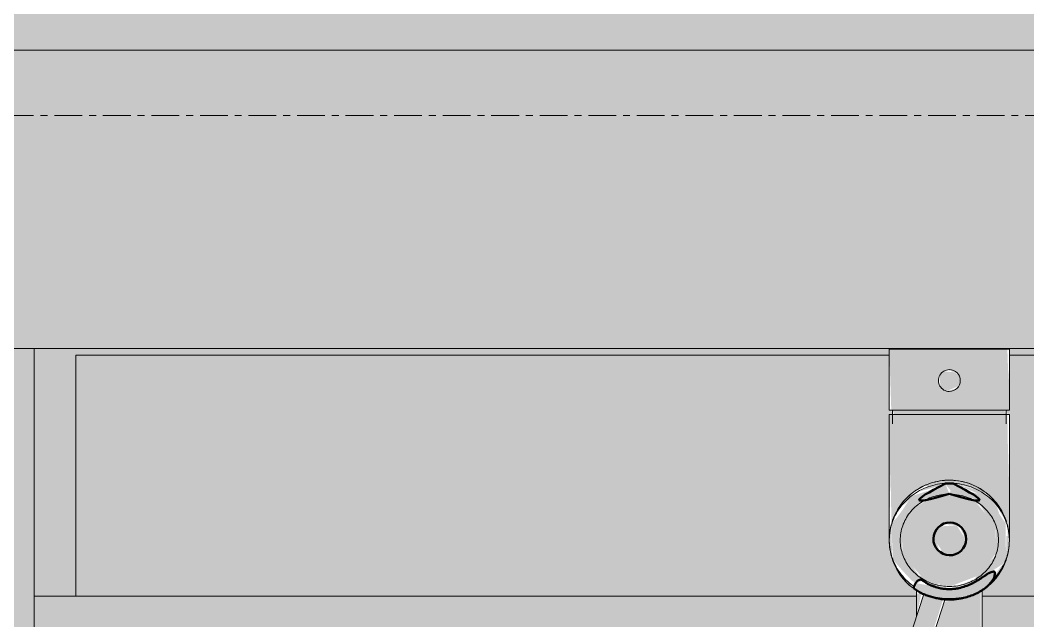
# Model space of a CAD drawing. Header units: inches. Extents: x -4218 to -1814, y 9706 to 12426.
# Drawn here: x -2713.95 to -2695.78, y 11838.08 to 11848.91 of the extents above; entities that cross this region are included whole.
import ezdxf

# ---------------------------------------------------------------- set-up
doc = ezdxf.new("R2010")
doc.units = ezdxf.units.IN
doc.header["$MEASUREMENT"] = 0
doc.linetypes.add('Grid Line 1_2_', pattern=[0.875, 0.5, -0.125, 0.125, -0.125])
for name, color, linetype, lineweight in [('0-1', 7, 'Continuous', 5), ('0-2', 50, 'Continuous', 13), ('A-AREA-PATT-2', 51, 'Continuous', 9), ('A-GENM-1', 11, 'Continuous', 9), ('A-GENM-2', 250, 'Continuous', 9), ('A-GENM-3', 10, 'Continuous', 50), ('A-WALL-1', 8, 'Continuous', 5), ('A-WALL-4', 50, 'Continuous', 13), ('P-SANR-FIXT-2', 250, 'Continuous', 9), ('P-SANR-FIXT-3', 55, 'Continuous', 9), ('Q-CASE-1', 9, 'Continuous', 9), ('Q-CASE-3', 250, 'Continuous', 9), ('S-GRID-1', 1, 'Grid Line 1_2_', 9)]:
    doc.layers.add(name, color=color, linetype=linetype, lineweight=lineweight)

# ---------------------------------------------------------------- blocks, each defined once
blk = doc.blocks.new('Vanity Cabinet-Double Door - 33_-2164608-FLOOR PLAN - 3RD FLOOR')
at = {"layer": 'Q-CASE-1'}
for points in [[(-15.762, -0.75), (-15.762, -5.092), (-15.012, -5.092), (-15.012, -0.75), (-15.137, -0.625), (-15.762, -0.625)], [(-15.137, -0.625), (-15.012, -0.75), (-0.345, -0.75), (-0.308, -0.638), (1.82, -0.638), (1.82, -0.75), (16.488, -0.75), (16.613, -0.625), (-6.412, -0.625)]]:
    blk.add_hatch(color=256, dxfattribs=at).paths.add_polyline_path(points, flags=0)
h = blk.add_hatch(color=256, dxfattribs=at)
h.paths.add_polyline_path([(-15.012, -0.75), (-15.012, -5.092), (0.147, -5.092), (0.125, -4.967), (0.043, -4.903), (-0.128, -4.718), (-0.256, -4.49), (-0.308, -4.363), (-0.345, -4.083), (-0.308, -1.819), (-0.286, -1.819), (-0.308, -1.741), (-0.345, -1.741), (-0.345, -0.75), (-13.762, -0.75)], flags=0)
h.paths.add_polyline_path([(1.328, -5.046), (1.328, -5.092), (16.488, -5.092), (16.488, -0.75), (1.82, -0.75), (1.782, -1.741), (1.761, -1.741), (1.791, -1.819), (1.82, -1.819), (1.783, -4.363), (1.614, -4.704), (1.364, -4.962), (1.328, -5.003), (1.328, -5.034)], flags=0)
at = {"layer": 'Q-CASE-3'}
for p, q in [((-15.762, -5.092), (-15.762, -0.625)), ((-15.762, -0.625), (-15.762, -5.092)), ((-15.012, -0.75), (-15.012, -5.092)), ((-0.345, -0.75), (-15.012, -0.75)), ((16.488, -0.75), (1.82, -0.75))]:
    blk.add_line(p, q, dxfattribs=at)
blk = doc.blocks.new('kitchen_faucet_14143 - kitchen_faucet_14143-V170-FLOOR PLAN - 3RD FLOOR')
at = {"layer": 'A-GENM-1'}
h = blk.add_hatch(color=256, dxfattribs=at)
h.paths.add_polyline_path([(-7.115, 2.152), (-6.935, 1.897), (-6.664, 1.91), (-6.528, 2.159), (-6.719, 2.408), (-6.988, 2.372), (-7.111, 2.159)], flags=0)
h.paths.add_polyline_path([(-0.244, -0.132), (-0.002, -0.302), (0.27, -0.132), (0.25, 0.146), (0.05, 0.287), (-0.222, 0.115), (-0.243, -0.128)], flags=0)
for points in [[(-6.367, 1.801), (-1.068, 0.112), (-0.991, 0.413), (-1.009, 0.475), (-6.244, 2.135), (-6.311, 1.881), (-6.363, 1.807)], [(0, -1.083), (2.264, -1.046), (2.264, 1.083), (0.289, 1.042), (0.638, 0.864), (0.879, 0.626), (0.985, 0.428), (1.063, 0.149), (1.063, -0.147), (0.998, -0.395), (0.851, -0.655), (0.638, -0.864), (0.421, -0.988), (0.28, -1.046), (0.078, -1.072)], [(2.264, -0.886), (2.264, -1.024), (2.342, -0.989), (2.342, 1.024), (2.264, 0.989), (2.264, -0.781)], [(-1.063, 0), (-0.981, -0.436), (-0.917, -0.553), (-0.759, -0.749), (-0.596, -0.813), (-0.58, -0.773), (-0.662, -0.607), (-0.831, -0.288), (-0.879, 0.046), (-0.832, 0.269), (-0.777, 0.581), (-0.878, 0.622), (-1.019, 0.324), (-1.061, 0.026)], [(2.688, 0.051), (2.78, -0.17), (2.929, -0.19), (3.026, -0.106), (3.046, 0.101), (2.977, 0.17), (2.801, 0.164), (2.736, 0.098)], [(-0.864, -0.166), (-0.784, -0.399), (-0.428, -0.968), (-0.341, -1.02), (0.302, -1.016), (0.445, -0.921), (0.795, -0.682), (0.895, -0.292), (0.823, -0.386), (0.739, -0.47), (0.706, -0.428), (0.638, -0.551), (0.194, -0.842), (-0.274, -0.831), (-0.7, -0.448), (-0.852, -0.094), (-0.863, -0.159)]]:
    blk.add_hatch(color=256, dxfattribs=at).paths.add_polyline_path(points, flags=0)
h = blk.add_hatch(color=256, dxfattribs=at)
h.paths.add_polyline_path([(-1.083, 0), (-1.056, 0.108), (-1.003, 0.375), (-1.072, 0.081), (-1.079, 0.026)], flags=0)
h.paths.add_polyline_path([(-0.851, 0.655), (-0.486, 0.961), (-0.66, 0.847), (-0.832, 0.678)], flags=0)
h.paths.add_polyline_path([(-0.838, 0), (-0.621, -0.564), (-0.228, -0.842), (0.274, -0.831), (0.693, -0.47), (0.826, 0.054), (0.706, 0.428), (0.621, 0.564), (0.259, 0.842), (-0.274, 0.831), (-0.693, 0.47), (-0.836, 0.004)], flags=0)
h.paths.add_polyline_path([(-0.832, -0.679), (-0.678, -0.833), (-0.404, -0.994), (-0.495, -0.913), (-0.609, -0.831), (-0.83, -0.681)], flags=0)
h.paths.add_polyline_path([(-0.322, -1.029), (-0.206, -1.056), (0.078, -1.072), (0.078, -1.03), (-0.264, -1.023)], flags=0)
h.paths.add_polyline_path([(-0.319, 1.03), (0.28, 1.046), (0, 1.083), (-0.315, 1.031)], flags=0)
h.paths.add_polyline_path([(-0.244, -0.132), (-0.182, 0.178), (0.078, 0.267), (0.291, 0.106), (0.266, -0.177), (-0.002, -0.302), (-0.243, -0.132)], flags=0)
h.paths.add_polyline_path([(0.353, -1.016), (0.66, -0.847), (0.484, -0.928), (0.353, -1.016)], flags=0)
h.paths.add_polyline_path([(0.356, 1.014), (0.58, 0.908), (0.404, 0.994), (0.358, 1.013)], flags=0)
h.paths.add_polyline_path([(0.879, 0.537), (1.009, 0.067), (0.896, -0.023), (1.021, -0.071), (0.981, -0.212), (0.975, -0.28), (0.888, -0.6), (1.002, -0.386), (1.065, -0.132), (1.063, 0.149), (0.985, 0.428), (0.96, 0.375), (0.888, 0.52)], flags=0)
h = blk.add_hatch(color=256, dxfattribs=at)
h.paths.add_polyline_path([(-0.863, 0.646), (-0.809, 0.646), (-0.862, 0.646)], flags=0)
h.paths.add_polyline_path([(-0.363, 1.007), (-0.297, 1.022), (-0.353, 1.016)], flags=0)
h.paths.add_polyline_path([(0.293, 1.026), (0.422, 0.934), (0.322, 1.029)], flags=0)
h.paths.add_polyline_path([(0.605, 0.833), (0.766, 0.697), (0.815, 0.63), (0.938, 0.419), (0.759, 0.721), (0.621, 0.822)], flags=0)
h = blk.add_hatch(color=256, dxfattribs=at)
h.paths.add_polyline_path([(-0.259, 0.842), (-0.212, 0.894), (-0.256, 0.844)], flags=0)
h.paths.add_polyline_path([(-0.858, 0.189), (-0.856, 0.174), (-0.777, 0.197), (-0.629, 0.558), (-0.194, 0.842), (0.275, 0.83), (0.678, 0.521), (0.747, 0.432), (0.771, 0.468), (0.924, 0.284), (0.795, 0.682), (0.553, 0.838), (0.278, 1.042), (-0.116, 1.028), (-0.35, 1.016), (-0.546, 0.847), (-0.73, 0.674), (-0.777, 0.581), (-0.73, 0.495), (-0.849, 0.216)], flags=0)
h.paths.add_polyline_path([(-0.856, 0.174), (-0.806, 0.103), (-0.784, 0.173)], flags=0)
h.paths.add_polyline_path([(-0.835, 0.625), (-0.788, 0.623), (-0.809, 0.646)], flags=0)
h = blk.add_hatch(color=256, dxfattribs=at)
h.paths.add_polyline_path([(2.342, -1.046), (2.342, -1.083), (3.445, -1.046), (3.445, 1.083), (2.342, 1.046), (2.342, -0.938)], flags=0)
h.paths.add_polyline_path([(2.688, 0.051), (2.827, 0.19), (2.977, 0.17), (3.069, 0.051), (3.018, -0.139), (2.929, -0.19), (2.739, -0.139), (2.702, 0)], flags=0)
h = blk.add_hatch(color=256, dxfattribs=at)
h.paths.add_polyline_path([(-6.299, 0.591), (-6.299, -0.591), (-4.149, -0.565), (-4.113, -0.546), (-3.975, -0.591), (-0.922, -0.562), (-0.997, -0.398), (-1.066, -0.127), (-1.111, 0.094), (-2.64, 0.591), (-4.157, 0.55), (-4.044, 0.591), (-4.492, 0.591)], flags=0)
h.paths.add_polyline_path([(-1.366, 0.591), (-0.954, 0.502), (-0.963, 0.591), (-1.179, 0.591)], flags=0)
h = blk.add_hatch(color=256, dxfattribs=at)
h.paths.add_polyline_path([(0.725, 0.542), (0.837, 0), (1.021, 0.071), (0.938, 0.204)], flags=0)
h.paths.add_polyline_path([(0.725, -0.542), (1.021, -0.071), (0.837, 0), (0.725, -0.541)], flags=0)
h = blk.add_hatch(color=256, dxfattribs=at)
h.paths.add_polyline_path([(-0.38, -0.997), (-0.322, -1.029), (-0.353, -1.013)], flags=0)
h.paths.add_polyline_path([(-0.259, -0.842), (-0.22, -0.893), (-0.256, -0.844)], flags=0)
h.paths.add_polyline_path([(0.484, -0.899), (0.6, -0.856), (0.818, -0.678), (0.892, -0.587), (0.981, -0.212), (0.938, -0.204), (0.955, -0.252), (0.762, -0.699), (0.525, -0.862), (0.486, -0.897)], flags=0)
h.paths.add_polyline_path([(0.289, -1.03), (0.357, -0.987), (0.296, -1.022)], flags=0)
h.paths.add_polyline_path([(0.3, -1.03), (0.389, -0.988), (0.309, -1.025)], flags=0)
at = {"layer": 'A-GENM-2'}
for p, q in [((-0.97, 0.462), (-6.243, 2.175)), ((-6.367, 1.801), (-1.072, 0.081)), ((2.264, 1.083), (0, 1.083)), ((2.342, 1.024), (2.101, 1.024)), ((2.264, 1.083), (2.264, -1.083)), ((3.445, 1.083), (2.342, 1.083)), ((2.342, -1.083), (2.342, 1.083)), ((3.445, 1.083), (3.445, -1.083)), ((-0.9, 0.591), (-1.366, 0.591)), ((-6.299, -0.591), (-0.9, -0.591)), ((0, -1.083), (2.264, -1.083)), ((2.101, -1.024), (2.342, -1.024)), ((2.342, -1.083), (3.445, -1.083))]:
    blk.add_line(p, q, dxfattribs=at)
at = {"layer": 'A-GENM-2', "flags": 128}
for points in [[(0.269, 1.049), (0.227, 1.059), (0.184, 1.067), (0.141, 1.073), (0.098, 1.078), (0.055, 1.081), (0.012, 1.083), (-0.032, 1.082), (-0.075, 1.08), (-0.118, 1.076), (-0.161, 1.071), (-0.204, 1.063), (-0.246, 1.054), (-0.288, 1.044), (-0.329, 1.031), (-0.37, 1.017), (-0.411, 1.002), (-0.451, 0.984), (-0.49, 0.966), (-0.528, 0.945), (-0.565, 0.923), (-0.602, 0.9), (-0.637, 0.875), (-0.672, 0.849), (-0.705, 0.822), (-0.737, 0.793), (-0.768, 0.763), (-0.798, 0.731), (-0.827, 0.699), (-0.854, 0.665)], [(-0.37, 1.017), (-0.411, 1.002), (-0.451, 0.984), (-0.49, 0.966), (-0.528, 0.945), (-0.565, 0.923), (-0.602, 0.9), (-0.637, 0.875), (-0.672, 0.849), (-0.705, 0.822), (-0.737, 0.793), (-0.768, 0.763), (-0.798, 0.731), (-0.827, 0.699), (-0.854, 0.665)], [(-0.37, 1.017), (-0.411, 1.002), (-0.451, 0.984), (-0.49, 0.966), (-0.528, 0.945), (-0.565, 0.923), (-0.602, 0.9), (-0.637, 0.875), (-0.672, 0.849), (-0.705, 0.822), (-0.737, 0.793), (-0.768, 0.763), (-0.798, 0.731), (-0.827, 0.699), (-0.854, 0.665)], [(-0.37, 1.017), (-0.411, 1.002), (-0.451, 0.984), (-0.49, 0.966), (-0.528, 0.945), (-0.565, 0.923), (-0.602, 0.9), (-0.637, 0.875), (-0.672, 0.849), (-0.705, 0.822), (-0.737, 0.793), (-0.768, 0.763), (-0.798, 0.731), (-0.827, 0.699), (-0.854, 0.665)], [(-0.37, 1.017), (-0.411, 1.002), (-0.451, 0.984), (-0.49, 0.966), (-0.528, 0.945), (-0.565, 0.923), (-0.602, 0.9), (-0.637, 0.875), (-0.672, 0.849), (-0.705, 0.822), (-0.737, 0.793), (-0.768, 0.763), (-0.798, 0.731), (-0.827, 0.699), (-0.854, 0.665)], [(-0.37, 1.017), (-0.411, 1.002), (-0.451, 0.984), (-0.49, 0.966), (-0.528, 0.945), (-0.565, 0.923), (-0.602, 0.9), (-0.637, 0.875), (-0.672, 0.849), (-0.705, 0.822), (-0.737, 0.793), (-0.768, 0.763), (-0.798, 0.731), (-0.827, 0.699), (-0.854, 0.665)], [(0, 1.083), (-0.041, 1.082), (-0.083, 1.079), (-0.124, 1.075), (-0.165, 1.069), (-0.206, 1.061), (-0.246, 1.051), (-0.286, 1.04), (-0.325, 1.027), (-0.364, 1.013), (-0.403, 0.996), (-0.44, 0.979), (-0.477, 0.959), (-0.513, 0.938), (-0.549, 0.916), (-0.583, 0.892), (-0.617, 0.867), (-0.649, 0.84), (-0.681, 0.812), (-0.711, 0.783), (-0.74, 0.752), (-0.768, 0.721), (-0.795, 0.688), (-0.82, 0.654), (-0.844, 0.619)], [(0.269, 1.049), (0.227, 1.059), (0.184, 1.067), (0.141, 1.073), (0.098, 1.078), (0.055, 1.081), (0.012, 1.083), (-0.032, 1.082), (-0.075, 1.08), (-0.118, 1.076), (-0.161, 1.071), (-0.204, 1.063), (-0.246, 1.054), (-0.288, 1.044), (-0.329, 1.031)], [(0.269, 1.049), (0.227, 1.059), (0.184, 1.067), (0.141, 1.073), (0.098, 1.078), (0.055, 1.081), (0.012, 1.083), (-0.032, 1.082), (-0.075, 1.08), (-0.118, 1.076), (-0.161, 1.071), (-0.204, 1.063), (-0.246, 1.054), (-0.288, 1.044), (-0.329, 1.031)], [(0.269, 1.049), (0.227, 1.059), (0.184, 1.067), (0.141, 1.073), (0.098, 1.078), (0.055, 1.081), (0.012, 1.083), (-0.032, 1.082), (-0.075, 1.08), (-0.118, 1.076), (-0.161, 1.071), (-0.204, 1.063), (-0.246, 1.054), (-0.288, 1.044), (-0.329, 1.031)], [(0.269, 1.049), (0.227, 1.059), (0.184, 1.067), (0.141, 1.073), (0.098, 1.078), (0.055, 1.081), (0.012, 1.083), (-0.032, 1.082), (-0.075, 1.08), (-0.118, 1.076), (-0.161, 1.071), (-0.204, 1.063), (-0.246, 1.054), (-0.288, 1.044), (-0.329, 1.031)], [(0.269, 1.049), (0.227, 1.059), (0.184, 1.067), (0.141, 1.073), (0.098, 1.078), (0.055, 1.081), (0.012, 1.083), (-0.032, 1.082), (-0.075, 1.08), (-0.118, 1.076), (-0.161, 1.071), (-0.204, 1.063), (-0.246, 1.054), (-0.288, 1.044), (-0.329, 1.031)], [(1.029, 0), (1.028, 0.043), (1.026, 0.086), (1.022, 0.129), (1.016, 0.172), (1.009, 0.214), (1, 0.256), (0.989, 0.298), (0.977, 0.339), (0.964, 0.38), (0.949, 0.42), (0.932, 0.459), (0.914, 0.498), (0.894, 0.536), (0.873, 0.573), (0.851, 0.609), (0.827, 0.644), (0.802, 0.679), (0.775, 0.712), (0.748, 0.744), (0.719, 0.775), (0.689, 0.804), (0.658, 0.833), (0.626, 0.86), (0.592, 0.885), (0.558, 0.91), (0.523, 0.932), (0.487, 0.954), (0.45, 0.974), (0.413, 0.992), (0.375, 1.008), (0.336, 1.023), (0.297, 1.037), (0.257, 1.048), (0.216, 1.058), (0.176, 1.067), (0.135, 1.073), (0.094, 1.078), (0.053, 1.081), (0.011, 1.083), (0, 1.083)], [(1.083, 0), (1.082, 0.043), (1.079, 0.087), (1.075, 0.13), (1.069, 0.172), (1.061, 0.215), (1.052, 0.257), (1.041, 0.299), (1.028, 0.341), (1.013, 0.381), (0.997, 0.422), (0.98, 0.461), (0.96, 0.5), (0.94, 0.538), (0.917, 0.575), (0.894, 0.611), (0.868, 0.647), (0.842, 0.681), (0.814, 0.714), (0.785, 0.746), (0.754, 0.777), (0.723, 0.806), (0.69, 0.834), (0.656, 0.861), (0.621, 0.887), (0.585, 0.911), (0.548, 0.934), (0.51, 0.955), (0.472, 0.975), (0.432, 0.993), (0.392, 1.009), (0.352, 1.024), (0.31, 1.037)], [(0.868, 0.647), (0.842, 0.681), (0.814, 0.714), (0.785, 0.746), (0.754, 0.777), (0.723, 0.806), (0.69, 0.834), (0.656, 0.861), (0.621, 0.887), (0.585, 0.911), (0.548, 0.934), (0.51, 0.955), (0.472, 0.975), (0.432, 0.993), (0.392, 1.009)], [(0.868, 0.647), (0.842, 0.681), (0.814, 0.714), (0.785, 0.746), (0.754, 0.777), (0.723, 0.806), (0.69, 0.834), (0.656, 0.861), (0.621, 0.887), (0.585, 0.911), (0.548, 0.934), (0.51, 0.955), (0.472, 0.975), (0.432, 0.993), (0.392, 1.009)], [(0.868, 0.647), (0.842, 0.681), (0.814, 0.714), (0.785, 0.746), (0.754, 0.777), (0.723, 0.806), (0.69, 0.834), (0.656, 0.861), (0.621, 0.887), (0.585, 0.911), (0.548, 0.934), (0.51, 0.955), (0.472, 0.975), (0.432, 0.993), (0.392, 1.009)], [(0.868, 0.647), (0.842, 0.681), (0.814, 0.714), (0.785, 0.746), (0.754, 0.777), (0.723, 0.806), (0.69, 0.834), (0.656, 0.861), (0.621, 0.887), (0.585, 0.911), (0.548, 0.934), (0.51, 0.955), (0.472, 0.975), (0.432, 0.993), (0.392, 1.009)], [(0.868, 0.647), (0.842, 0.681), (0.814, 0.714), (0.785, 0.746), (0.754, 0.777), (0.723, 0.806), (0.69, 0.834), (0.656, 0.861), (0.621, 0.887), (0.585, 0.911), (0.548, 0.934), (0.51, 0.955), (0.472, 0.975), (0.432, 0.993), (0.392, 1.009)], [(-0.832, 0), (-0.832, 0.036), (-0.83, 0.071), (-0.826, 0.107), (-0.821, 0.142), (-0.815, 0.177), (-0.808, 0.212), (-0.799, 0.246), (-0.789, 0.28), (-0.778, 0.314), (-0.766, 0.347), (-0.752, 0.379), (-0.737, 0.411), (-0.721, 0.442), (-0.704, 0.473), (-0.685, 0.502), (-0.666, 0.531), (-0.645, 0.559), (-0.624, 0.586), (-0.601, 0.612), (-0.578, 0.637), (-0.553, 0.661), (-0.528, 0.685), (-0.502, 0.706), (-0.475, 0.727), (-0.448, 0.747), (-0.419, 0.765), (-0.39, 0.782), (-0.361, 0.798), (-0.33, 0.813), (-0.3, 0.826), (-0.269, 0.838), (-0.237, 0.849), (-0.205, 0.858), (-0.173, 0.866), (-0.141, 0.873), (-0.108, 0.878), (-0.075, 0.882), (-0.042, 0.885), (-0.009, 0.886), (0, 0.886)], [(0, 0.886), (0.033, 0.885), (0.066, 0.883), (0.099, 0.88), (0.132, 0.875), (0.164, 0.868), (0.197, 0.861), (0.229, 0.852), (0.26, 0.841), (0.291, 0.83), (0.322, 0.817), (0.353, 0.802), (0.382, 0.787), (0.411, 0.77), (0.44, 0.752), (0.468, 0.733), (0.495, 0.712), (0.521, 0.691), (0.547, 0.668), (0.571, 0.644), (0.595, 0.619), (0.618, 0.593), (0.64, 0.567), (0.661, 0.539), (0.68, 0.51), (0.699, 0.481), (0.717, 0.45), (0.733, 0.42), (0.748, 0.388), (0.762, 0.356), (0.775, 0.323), (0.787, 0.289), (0.797, 0.255), (0.806, 0.221), (0.814, 0.186), (0.82, 0.151), (0.825, 0.116), (0.829, 0.081), (0.831, 0.045), (0.832, 0.01), (0.832, 0)], [(1.083, 0), (1.082, 0.043), (1.079, 0.087), (1.075, 0.13), (1.069, 0.172), (1.061, 0.215), (1.052, 0.257), (1.041, 0.299), (1.028, 0.341), (1.013, 0.381), (0.997, 0.422), (0.98, 0.461), (0.96, 0.5), (0.94, 0.538), (0.917, 0.575), (0.894, 0.611)], [(1.083, 0), (1.082, 0.043), (1.079, 0.087), (1.075, 0.13), (1.069, 0.172), (1.061, 0.215), (1.052, 0.257), (1.041, 0.299), (1.028, 0.341), (1.013, 0.381), (0.997, 0.422), (0.98, 0.461), (0.96, 0.5), (0.94, 0.538), (0.917, 0.575), (0.894, 0.611)], [(1.083, 0), (1.082, 0.043), (1.079, 0.087), (1.075, 0.13), (1.069, 0.172), (1.061, 0.215), (1.052, 0.257), (1.041, 0.299), (1.028, 0.341), (1.013, 0.381), (0.997, 0.422), (0.98, 0.461), (0.96, 0.5), (0.94, 0.538), (0.917, 0.575), (0.894, 0.611)], [(1.083, 0), (1.082, 0.043), (1.079, 0.087), (1.075, 0.13), (1.069, 0.172), (1.061, 0.215), (1.052, 0.257), (1.041, 0.299), (1.028, 0.341), (1.013, 0.381), (0.997, 0.422), (0.98, 0.461), (0.96, 0.5), (0.94, 0.538), (0.917, 0.575), (0.894, 0.611)], [(1.083, 0), (1.082, 0.043), (1.079, 0.087), (1.075, 0.13), (1.069, 0.172), (1.061, 0.215), (1.052, 0.257), (1.041, 0.299), (1.028, 0.341), (1.013, 0.381), (0.997, 0.422), (0.98, 0.461), (0.96, 0.5), (0.94, 0.538), (0.917, 0.575), (0.894, 0.611)], [(-0.988, 0.443), (-1.005, 0.403), (-1.02, 0.363), (-1.034, 0.322), (-1.046, 0.28), (-1.056, 0.238), (-1.065, 0.196), (-1.072, 0.153), (-1.077, 0.11), (-1.081, 0.067), (-1.082, 0.023), (-1.083, 0)], [(-0.988, 0.443), (-1.005, 0.403), (-1.02, 0.363), (-1.034, 0.322), (-1.046, 0.28), (-1.056, 0.238), (-1.065, 0.196), (-1.072, 0.153), (-1.077, 0.11), (-1.081, 0.067), (-1.082, 0.023), (-1.083, 0)], [(-0.988, 0.443), (-1.005, 0.403), (-1.02, 0.363), (-1.034, 0.322), (-1.046, 0.28), (-1.056, 0.238), (-1.065, 0.196), (-1.072, 0.153), (-1.077, 0.11), (-1.081, 0.067), (-1.082, 0.023), (-1.083, 0)], [(-0.988, 0.443), (-1.005, 0.403), (-1.02, 0.363), (-1.034, 0.322), (-1.046, 0.28), (-1.056, 0.238), (-1.065, 0.196), (-1.072, 0.153), (-1.077, 0.11), (-1.081, 0.067), (-1.082, 0.023), (-1.083, 0)], [(-0.988, 0.443), (-1.005, 0.403), (-1.02, 0.363), (-1.034, 0.322), (-1.046, 0.28), (-1.056, 0.238), (-1.065, 0.196), (-1.072, 0.153), (-1.077, 0.11), (-1.081, 0.067), (-1.082, 0.023), (-1.083, 0)], [(-0.988, 0.443), (-1.005, 0.403), (-1.02, 0.363), (-1.034, 0.322), (-1.046, 0.28), (-1.056, 0.238), (-1.065, 0.196), (-1.072, 0.153), (-1.077, 0.11), (-1.081, 0.067), (-1.082, 0.023), (-1.083, 0)], [(-0.951, 0.507), (-0.969, 0.468), (-0.986, 0.429), (-1.002, 0.389), (-1.016, 0.349), (-1.028, 0.308), (-1.039, 0.266), (-1.048, 0.224), (-1.056, 0.182), (-1.062, 0.139), (-1.066, 0.096), (-1.069, 0.053), (-1.07, 0.01), (-1.07, 0)], [(-0.874, 0), (-0.873, 0.036), (-0.871, 0.071), (-0.868, 0.107), (-0.863, 0.142), (-0.857, 0.177), (-0.849, 0.212), (-0.841, 0.246), (-0.831, 0.28), (-0.82, 0.314), (-0.807, 0.347), (-0.793, 0.379), (-0.779, 0.411), (-0.762, 0.442), (-0.745, 0.473), (-0.73, 0.497)], [(-1.083, 0), (-1.082, -0.043), (-1.079, -0.087), (-1.075, -0.13), (-1.069, -0.172), (-1.061, -0.215), (-1.052, -0.257), (-1.041, -0.299), (-1.028, -0.341), (-1.013, -0.381), (-0.997, -0.422)], [(-1.083, 0), (-1.082, -0.043), (-1.079, -0.087), (-1.075, -0.13), (-1.069, -0.172), (-1.061, -0.215), (-1.052, -0.257), (-1.041, -0.299), (-1.028, -0.341), (-1.013, -0.381), (-0.997, -0.422)], [(-1.083, 0), (-1.082, -0.043), (-1.079, -0.087), (-1.075, -0.13), (-1.069, -0.172), (-1.061, -0.215), (-1.052, -0.257), (-1.041, -0.299), (-1.028, -0.341), (-1.013, -0.381), (-0.997, -0.422)], [(-1.083, 0), (-1.082, -0.043), (-1.079, -0.087), (-1.075, -0.13), (-1.069, -0.172), (-1.061, -0.215), (-1.052, -0.257), (-1.041, -0.299), (-1.028, -0.341), (-1.013, -0.381), (-0.997, -0.422)], [(-1.083, 0), (-1.082, -0.043), (-1.079, -0.087), (-1.075, -0.13), (-1.069, -0.172), (-1.061, -0.215), (-1.052, -0.257), (-1.041, -0.299), (-1.028, -0.341), (-1.013, -0.381), (-0.997, -0.422)], [(-1.083, 0), (-1.082, -0.043), (-1.079, -0.087), (-1.075, -0.13), (-1.069, -0.172), (-1.061, -0.215), (-1.052, -0.257), (-1.041, -0.299), (-1.028, -0.341), (-1.013, -0.381), (-0.997, -0.422)], [(-1.07, 0), (-1.07, -0.043), (-1.067, -0.086), (-1.063, -0.129), (-1.057, -0.172), (-1.05, -0.214), (-1.041, -0.256), (-1.031, -0.298), (-1.019, -0.339), (-1.005, -0.38), (-0.99, -0.42), (-0.973, -0.459), (-0.955, -0.498), (-0.951, -0.507)], [(-0.775, -0.419), (-0.79, -0.387), (-0.804, -0.355), (-0.817, -0.322), (-0.828, -0.288), (-0.839, -0.254), (-0.848, -0.22), (-0.855, -0.185), (-0.862, -0.15), (-0.867, -0.115), (-0.87, -0.08), (-0.873, -0.044), (-0.874, -0.008), (-0.874, 0)], [(0, -0.886), (-0.033, -0.885), (-0.066, -0.883), (-0.099, -0.88), (-0.132, -0.875), (-0.164, -0.868), (-0.197, -0.861), (-0.229, -0.852), (-0.26, -0.841), (-0.291, -0.83), (-0.322, -0.817), (-0.353, -0.802), (-0.382, -0.787), (-0.411, -0.77), (-0.44, -0.752), (-0.468, -0.733), (-0.495, -0.712), (-0.521, -0.691), (-0.547, -0.668), (-0.571, -0.644), (-0.595, -0.619), (-0.618, -0.593), (-0.64, -0.567), (-0.661, -0.539), (-0.68, -0.51), (-0.699, -0.481), (-0.717, -0.45), (-0.733, -0.42), (-0.748, -0.388), (-0.762, -0.356), (-0.775, -0.323), (-0.787, -0.289), (-0.797, -0.255), (-0.806, -0.221), (-0.814, -0.186), (-0.82, -0.151), (-0.825, -0.116), (-0.829, -0.081), (-0.831, -0.045), (-0.832, -0.01), (-0.832, 0)], [(0, -1.083), (0.041, -1.082), (0.083, -1.079), (0.124, -1.075), (0.165, -1.069), (0.206, -1.061), (0.246, -1.051), (0.286, -1.04), (0.325, -1.027), (0.364, -1.013), (0.403, -0.996), (0.44, -0.979), (0.477, -0.959), (0.513, -0.938), (0.549, -0.916), (0.583, -0.892), (0.617, -0.867), (0.649, -0.84), (0.681, -0.812), (0.711, -0.783), (0.74, -0.752), (0.768, -0.721), (0.795, -0.688), (0.82, -0.654), (0.844, -0.619), (0.867, -0.583), (0.889, -0.546), (0.909, -0.508), (0.927, -0.47), (0.944, -0.431), (0.96, -0.391), (0.974, -0.35), (0.986, -0.309), (0.997, -0.267), (1.006, -0.225), (1.014, -0.183), (1.02, -0.141), (1.025, -0.098), (1.028, -0.055), (1.029, -0.012), (1.029, 0)], [(0.832, 0), (0.832, -0.036), (0.83, -0.071), (0.826, -0.107), (0.821, -0.142), (0.815, -0.177), (0.808, -0.212), (0.799, -0.246), (0.789, -0.28), (0.778, -0.314), (0.766, -0.347), (0.752, -0.379), (0.737, -0.411), (0.721, -0.442), (0.704, -0.473), (0.685, -0.502), (0.666, -0.531), (0.645, -0.559), (0.624, -0.586), (0.601, -0.612), (0.578, -0.637), (0.553, -0.661), (0.528, -0.685), (0.502, -0.706), (0.475, -0.727), (0.448, -0.747), (0.419, -0.765), (0.39, -0.782), (0.361, -0.798), (0.33, -0.813), (0.3, -0.826), (0.269, -0.838), (0.237, -0.849), (0.205, -0.858), (0.173, -0.866), (0.141, -0.873), (0.108, -0.878), (0.075, -0.882), (0.042, -0.885), (0.009, -0.886), (0, -0.886)], [(0.329, -1.031), (0.37, -1.017), (0.411, -1.002), (0.451, -0.984), (0.49, -0.966), (0.528, -0.945), (0.565, -0.923), (0.602, -0.9), (0.637, -0.875), (0.672, -0.849), (0.705, -0.822), (0.737, -0.793), (0.768, -0.763), (0.798, -0.731), (0.827, -0.699), (0.854, -0.665), (0.88, -0.63), (0.905, -0.595), (0.928, -0.558), (0.949, -0.521), (0.969, -0.482), (0.988, -0.443), (1.005, -0.403), (1.02, -0.363), (1.034, -0.322), (1.046, -0.28), (1.056, -0.238), (1.065, -0.196), (1.072, -0.153), (1.077, -0.11), (1.081, -0.067), (1.082, -0.023), (1.083, 0)], [(0.88, -0.63), (0.905, -0.595), (0.928, -0.558), (0.949, -0.521), (0.969, -0.482), (0.988, -0.443), (1.005, -0.403), (1.02, -0.363), (1.034, -0.322), (1.046, -0.28), (1.056, -0.238), (1.065, -0.196), (1.072, -0.153), (1.077, -0.11), (1.081, -0.067), (1.082, -0.023), (1.083, 0)], [(0.88, -0.63), (0.905, -0.595), (0.928, -0.558), (0.949, -0.521), (0.969, -0.482), (0.988, -0.443), (1.005, -0.403), (1.02, -0.363), (1.034, -0.322), (1.046, -0.28), (1.056, -0.238), (1.065, -0.196), (1.072, -0.153), (1.077, -0.11), (1.081, -0.067), (1.082, -0.023), (1.083, 0)], [(0.88, -0.63), (0.905, -0.595), (0.928, -0.558), (0.949, -0.521), (0.969, -0.482), (0.988, -0.443), (1.005, -0.403), (1.02, -0.363), (1.034, -0.322), (1.046, -0.28), (1.056, -0.238), (1.065, -0.196), (1.072, -0.153), (1.077, -0.11), (1.081, -0.067), (1.082, -0.023), (1.083, 0)], [(0.88, -0.63), (0.905, -0.595), (0.928, -0.558), (0.949, -0.521), (0.969, -0.482), (0.988, -0.443), (1.005, -0.403), (1.02, -0.363), (1.034, -0.322), (1.046, -0.28), (1.056, -0.238), (1.065, -0.196), (1.072, -0.153), (1.077, -0.11), (1.081, -0.067), (1.082, -0.023), (1.083, 0)], [(0.88, -0.63), (0.905, -0.595), (0.928, -0.558), (0.949, -0.521), (0.969, -0.482), (0.988, -0.443), (1.005, -0.403), (1.02, -0.363), (1.034, -0.322), (1.046, -0.28), (1.056, -0.238), (1.065, -0.196), (1.072, -0.153), (1.077, -0.11), (1.081, -0.067), (1.082, -0.023), (1.083, 0)], [(-0.98, -0.461), (-0.96, -0.5), (-0.94, -0.538), (-0.917, -0.575), (-0.894, -0.611)], [(-0.98, -0.461), (-0.96, -0.5), (-0.94, -0.538), (-0.917, -0.575), (-0.894, -0.611)], [(-0.98, -0.461), (-0.96, -0.5), (-0.94, -0.538), (-0.917, -0.575), (-0.894, -0.611)], [(-0.98, -0.461), (-0.96, -0.5), (-0.94, -0.538), (-0.917, -0.575), (-0.894, -0.611)], [(-0.98, -0.461), (-0.96, -0.5), (-0.94, -0.538), (-0.917, -0.575), (-0.894, -0.611)], [(-0.98, -0.461), (-0.96, -0.5), (-0.94, -0.538), (-0.917, -0.575), (-0.894, -0.611)], [(0.37, -1.017), (0.411, -1.002), (0.451, -0.984), (0.49, -0.966), (0.528, -0.945), (0.565, -0.923), (0.602, -0.9), (0.637, -0.875), (0.672, -0.849), (0.705, -0.822), (0.737, -0.793), (0.768, -0.763), (0.798, -0.731), (0.827, -0.699), (0.854, -0.665)], [(0.37, -1.017), (0.411, -1.002), (0.451, -0.984), (0.49, -0.966), (0.528, -0.945), (0.565, -0.923), (0.602, -0.9), (0.637, -0.875), (0.672, -0.849), (0.705, -0.822), (0.737, -0.793), (0.768, -0.763), (0.798, -0.731), (0.827, -0.699), (0.854, -0.665)], [(0.37, -1.017), (0.411, -1.002), (0.451, -0.984), (0.49, -0.966), (0.528, -0.945), (0.565, -0.923), (0.602, -0.9), (0.637, -0.875), (0.672, -0.849), (0.705, -0.822), (0.737, -0.793), (0.768, -0.763), (0.798, -0.731), (0.827, -0.699), (0.854, -0.665)], [(0.37, -1.017), (0.411, -1.002), (0.451, -0.984), (0.49, -0.966), (0.528, -0.945), (0.565, -0.923), (0.602, -0.9), (0.637, -0.875), (0.672, -0.849), (0.705, -0.822), (0.737, -0.793), (0.768, -0.763), (0.798, -0.731), (0.827, -0.699), (0.854, -0.665)], [(0.37, -1.017), (0.411, -1.002), (0.451, -0.984), (0.49, -0.966), (0.528, -0.945), (0.565, -0.923), (0.602, -0.9), (0.637, -0.875), (0.672, -0.849), (0.705, -0.822), (0.737, -0.793), (0.768, -0.763), (0.798, -0.731), (0.827, -0.699), (0.854, -0.665)], [(-0.785, -0.746), (-0.754, -0.777), (-0.723, -0.806), (-0.69, -0.834), (-0.656, -0.861), (-0.621, -0.887), (-0.585, -0.911), (-0.548, -0.934), (-0.51, -0.955), (-0.472, -0.975), (-0.432, -0.993), (-0.392, -1.009)], [(-0.785, -0.746), (-0.754, -0.777), (-0.723, -0.806), (-0.69, -0.834), (-0.656, -0.861), (-0.621, -0.887), (-0.585, -0.911), (-0.548, -0.934), (-0.51, -0.955), (-0.472, -0.975), (-0.432, -0.993), (-0.392, -1.009)], [(-0.785, -0.746), (-0.754, -0.777), (-0.723, -0.806), (-0.69, -0.834), (-0.656, -0.861), (-0.621, -0.887), (-0.585, -0.911), (-0.548, -0.934), (-0.51, -0.955), (-0.472, -0.975), (-0.432, -0.993), (-0.392, -1.009)], [(-0.785, -0.746), (-0.754, -0.777), (-0.723, -0.806), (-0.69, -0.834), (-0.656, -0.861), (-0.621, -0.887), (-0.585, -0.911), (-0.548, -0.934), (-0.51, -0.955), (-0.472, -0.975), (-0.432, -0.993), (-0.392, -1.009)], [(-0.785, -0.746), (-0.754, -0.777), (-0.723, -0.806), (-0.69, -0.834), (-0.656, -0.861), (-0.621, -0.887), (-0.585, -0.911), (-0.548, -0.934), (-0.51, -0.955), (-0.472, -0.975), (-0.432, -0.993), (-0.392, -1.009)], [(-0.785, -0.746), (-0.754, -0.777), (-0.723, -0.806), (-0.69, -0.834), (-0.656, -0.861), (-0.621, -0.887), (-0.585, -0.911), (-0.548, -0.934), (-0.51, -0.955), (-0.472, -0.975), (-0.432, -0.993), (-0.392, -1.009)], [(-0.689, -0.804), (-0.658, -0.833), (-0.626, -0.86), (-0.592, -0.885), (-0.558, -0.91), (-0.523, -0.932), (-0.487, -0.954), (-0.45, -0.974), (-0.413, -0.992), (-0.375, -1.008), (-0.336, -1.023), (-0.297, -1.037), (-0.257, -1.048), (-0.216, -1.058), (-0.176, -1.067), (-0.135, -1.073), (-0.094, -1.078), (-0.053, -1.081), (-0.011, -1.083), (0, -1.083)], [(-0.352, -1.024), (-0.31, -1.037), (-0.269, -1.049), (-0.227, -1.059), (-0.184, -1.067), (-0.141, -1.073), (-0.098, -1.078), (-0.055, -1.081), (-0.012, -1.083), (0.032, -1.082), (0.075, -1.08), (0.118, -1.076), (0.161, -1.071), (0.204, -1.063), (0.246, -1.054), (0.288, -1.044)], [(-0.31, -1.037), (-0.269, -1.049), (-0.227, -1.059), (-0.184, -1.067), (-0.141, -1.073), (-0.098, -1.078), (-0.055, -1.081), (-0.012, -1.083), (0.032, -1.082), (0.075, -1.08), (0.118, -1.076), (0.161, -1.071), (0.204, -1.063), (0.246, -1.054), (0.288, -1.044)], [(-0.31, -1.037), (-0.269, -1.049), (-0.227, -1.059), (-0.184, -1.067), (-0.141, -1.073), (-0.098, -1.078), (-0.055, -1.081), (-0.012, -1.083), (0.032, -1.082), (0.075, -1.08), (0.118, -1.076), (0.161, -1.071), (0.204, -1.063), (0.246, -1.054), (0.288, -1.044)], [(-0.31, -1.037), (-0.269, -1.049), (-0.227, -1.059), (-0.184, -1.067), (-0.141, -1.073), (-0.098, -1.078), (-0.055, -1.081), (-0.012, -1.083), (0.032, -1.082), (0.075, -1.08), (0.118, -1.076), (0.161, -1.071), (0.204, -1.063), (0.246, -1.054), (0.288, -1.044)], [(-0.31, -1.037), (-0.269, -1.049), (-0.227, -1.059), (-0.184, -1.067), (-0.141, -1.073), (-0.098, -1.078), (-0.055, -1.081), (-0.012, -1.083), (0.032, -1.082), (0.075, -1.08), (0.118, -1.076), (0.161, -1.071), (0.204, -1.063), (0.246, -1.054), (0.288, -1.044)], [(-0.31, -1.037), (-0.269, -1.049), (-0.227, -1.059), (-0.184, -1.067), (-0.141, -1.073), (-0.098, -1.078), (-0.055, -1.081), (-0.012, -1.083), (0.032, -1.082), (0.075, -1.08), (0.118, -1.076), (0.161, -1.071), (0.204, -1.063), (0.246, -1.054), (0.288, -1.044)]]:
    blk.add_lwpolyline(points, dxfattribs=at)
at = {"layer": 'A-GENM-2'}
for centre, radius, start, end in [((0, 0), 1.083, 109.1524, 142.4111), ((0, 0), 1.083, 75, 105), ((0, 0), 1.083, 37.5889, 70.6452), ((0, 0), 1.083, 145.6184, 180), ((0, 0), 1.083, 0, 34.6633), ((2.878, 0), 0.197, 360, 180), ((0, 0), 1.083, 180, 214.6633), ((0, 0), 1.083, 324.8142, 360), ((2.878, 0), 0.197, 180, 360), ((0, 0), 1.083, 219.2199, 250.6452), ((0, 0), 1.083, 289.1524, 322.4111), ((0, 0), 1.083, 255, 285)]:
    blk.add_arc(centre, radius, start, end, dxfattribs=at)
at = {"layer": 'A-GENM-3'}
for start, end in [(324.9681, 144.9681), (144.9681, 324.9681)]:
    blk.add_arc((0.024, -0.008), 0.295, start, end, dxfattribs=at)
for points, knots in [([(-0.863, 0.646), (-0.898, 0.6), (-0.944, 0.528), (-0.99, 0.422), (-1.026, 0.313), (-1.055, 0.172), (-1.063, 0.058), (-1.063, 0)], [0, 0, 0, 0, 0.25, 0.375, 0.5, 0.75, 1, 1, 1, 1]), ([(-0.863, 0.173), (-0.859, 0.19), (-0.851, 0.221), (-0.839, 0.26), (-0.829, 0.291), (-0.822, 0.31), (-0.816, 0.325), (-0.812, 0.337), (-0.808, 0.347), (-0.804, 0.356), (-0.799, 0.367), (-0.79, 0.383), (-0.777, 0.404), (-0.76, 0.427), (-0.744, 0.449), (-0.729, 0.471), (-0.719, 0.489), (-0.714, 0.502), (-0.711, 0.512), (-0.71, 0.521), (-0.711, 0.529), (-0.713, 0.538), (-0.716, 0.547), (-0.721, 0.557), (-0.728, 0.568), (-0.739, 0.581), (-0.762, 0.601), (-0.8, 0.623), (-0.84, 0.639), (-0.863, 0.646)], [0, 0, 0, 0, 0.083333, 0.166667, 0.208333, 0.25, 0.270833, 0.291667, 0.3125, 0.328125, 0.34375, 0.375, 0.416667, 0.458333, 0.5, 0.541667, 0.583333, 0.604167, 0.625, 0.645833, 0.661458, 0.677083, 0.708333, 0.729167, 0.75, 0.791667, 0.833333, 0.916667, 1, 1, 1, 1]), ([(-1.063, 0), (-1.063, -0.078), (-1.053, -0.191), (-1.018, -0.341), (-0.98, -0.45), (-0.929, -0.551), (-0.886, -0.615), (-0.863, -0.646)], [0, 0, 0, 0, 0.333333, 0.5, 0.666667, 0.833333, 1, 1, 1, 1]), ([(-0.863, -0.646), (-0.85, -0.662), (-0.831, -0.685), (-0.807, -0.71), (-0.792, -0.724), (-0.781, -0.733), (-0.77, -0.743), (-0.754, -0.756), (-0.734, -0.772), (-0.714, -0.787), (-0.696, -0.796), (-0.685, -0.801), (-0.676, -0.804), (-0.666, -0.808), (-0.647, -0.814), (-0.618, -0.821), (-0.591, -0.823), (-0.576, -0.821), (-0.568, -0.817), (-0.565, -0.809), (-0.564, -0.794), (-0.569, -0.774), (-0.577, -0.752), (-0.583, -0.736), (-0.589, -0.723), (-0.593, -0.713), (-0.596, -0.706), (-0.599, -0.7), (-0.604, -0.691), (-0.612, -0.677), (-0.627, -0.656), (-0.642, -0.636), (-0.652, -0.621), (-0.658, -0.613), (-0.662, -0.607), (-0.666, -0.601), (-0.672, -0.592), (-0.681, -0.578), (-0.695, -0.557), (-0.711, -0.531), (-0.732, -0.497), (-0.757, -0.453), (-0.794, -0.382), (-0.833, -0.288), (-0.854, -0.212), (-0.863, -0.173)], [0, 0, 0, 0, 0.055556, 0.083333, 0.097222, 0.111111, 0.125, 0.138889, 0.166667, 0.194444, 0.208333, 0.222222, 0.229167, 0.236111, 0.25, 0.277778, 0.305556, 0.319444, 0.333333, 0.347222, 0.361111, 0.388889, 0.402778, 0.416667, 0.430556, 0.4375, 0.444444, 0.451389, 0.458333, 0.472222, 0.5, 0.527778, 0.541667, 0.548611, 0.555556, 0.5625, 0.569444, 0.583333, 0.611111, 0.638889, 0.666667, 0.722222, 0.777778, 0.888889, 1, 1, 1, 1])]:
    blk.add_open_spline(points, degree=3, knots=knots, dxfattribs=at)
for points in [[(1.021, 0.071), (0.854, 0.397), (0.656, 0.71), (0.731, 0.349), (0.837, 0)], [(-0.881, 0), (-0.881, 0.029), (-0.878, 0.087), (-0.869, 0.145), (-0.863, 0.173)], [(0.837, 0), (0.731, -0.349), (0.656, -0.71), (0.854, -0.397), (1.021, -0.071)], [(1.024, 0), (1.024, 0.012), (1.024, 0.036), (1.022, 0.06), (1.021, 0.071)], [(-0.863, -0.173), (-0.869, -0.145), (-0.878, -0.087), (-0.881, -0.029), (-0.881, 0)], [(1.021, -0.071), (1.022, -0.06), (1.024, -0.036), (1.024, -0.012), (1.024, 0)]]:
    blk.add_open_spline(points, degree=3, dxfattribs=at)
blk = doc.blocks.new('Stainless Steel Farmhous Kitchen Sink - Stainless Steel Farmhous Kitchen Sink-V163-FLOOR PLAN - 3RD FLOOR')
at = {"layer": 'P-SANR-FIXT-3'}
blk.add_hatch(color=256, dxfattribs=at).paths.add_polyline_path([(0, 22.203), (-33, 22.203), (-33, 2.247), (-17.091, 2.247), (-17.091, 3), (-31, 3), (-31, 16.956), (-2, 16.956), (-2, 3), (-15.781, 3), (-15.909, 2.604), (-15.909, 2.247), (0, 2.247), (0, 22.096)], flags=0)
at = {"layer": 'P-SANR-FIXT-2'}
for p, q in [((0, 2.247), (0, 22.203)), ((-33, 2.247), (-17.087, 2.247)), ((-15.909, 2.247), (0, 2.247))]:
    blk.add_line(p, q, dxfattribs=at)
blk = doc.blocks.new('CTR - 1st Phase - Unit Layouts_rvt-1-FLOOR PLAN - 3RD FLOOR')
at = {"layer": 'A-WALL-1'}
blk.add_hatch(color=256, dxfattribs=at).paths.add_polyline_path([(-2753.299, 11842.989), (-2645.074, 11842.989), (-2645.074, 11847.364), (-2644.699, 11847.364), (-2644.699, 11848.364), (-2753.299, 11848.364), (-2753.299, 11847.778)], flags=0)
at = {"layer": 'A-WALL-4'}
for p, q in [((-2753.299, 11848.364), (-2644.699, 11848.364)), ((-2645.074, 11842.989), (-2753.299, 11842.989))]:
    blk.add_line(p, q, dxfattribs=at)
at = {"layer": '0-2'}
blk.add_blockref('Vanity Cabinet-Double Door - 33_-2164608-FLOOR PLAN - 3RD FLOOR', (-2697.936, 11843.614), dxfattribs=at)
for name, p, rotation in [('kitchen_faucet_14143 - kitchen_faucet_14143-V170-FLOOR PLAN - 3RD FLOOR', (-2697.199, 11839.531), 89.99999999998604), ('Stainless Steel Farmhous Kitchen Sink - Stainless Steel Farmhous Kitchen Sink-V163-FLOOR PLAN - 3RD FLOOR', (-2713.699, 11840.769), 180)]:
    blk.add_blockref(name, p, dxfattribs=dict(at, rotation=rotation))
blk = doc.blocks.new('CTR - 1st Phase - Shell_rvt-1-FLOOR PLAN - 3RD FLOOR')
at = {"layer": 'S-GRID-1'}
blk.add_line((-1814.206, 11847.189), (-4168.714, 11847.189), dxfattribs=at)

msp = doc.modelspace()

# ---------------------------------------------------------------- hatches: boundary and pattern name
at = {"layer": 'A-AREA-PATT-2'}
h = msp.add_hatch(color=256, dxfattribs=at)
h.paths.add_polyline_path([(-2809.58079, 11766.7394), (-2811.58079, 11766.7394), (-2811.58079, 11790.7394), (-2809.58079, 11790.7394)], flags=0)
h.paths.add_polyline_path([(-2743.19874, 11743.3644), (-2744.94874, 11743.3644), (-2744.94874, 11779.3644), (-2743.19874, 11779.3644), (-2743.19874, 11744.75329)], flags=0)
h.paths.add_polyline_path([(-2931.27374, 11725.3644), (-2869.26285, 11725.3644), (-2869.26285, 11785.6644), (-2864.51285, 11785.6644), (-2864.51285, 11766.7394), (-2857.58079, 11766.7394), (-2857.58079, 11761.9894), (-2864.51285, 11761.9894), (-2864.51285, 11725.3644), (-2805.27374, 11725.3644), (-2805.27374, 11742.73924), (-2805.89874, 11742.73924), (-2805.89874, 11761.9894), (-2809.58079, 11761.9894), (-2809.58079, 11766.7394), (-2801.14874, 11766.7394), (-2801.14874, 11743.3644), (-2779.19874, 11743.3644), (-2779.19874, 11741.4269), (-2778.57374, 11741.4269), (-2778.57374, 11739.4894), (-2743.82374, 11739.4894), (-2743.82374, 11741.4269), (-2743.19874, 11741.4269), (-2743.19874, 11743.3644), (-2732.54874, 11743.3644), (-2732.54874, 11725.3644), (-2644.69874, 11725.3644), (-2644.69874, 11725.9894), (-2696.17374, 11725.9894), (-2696.17374, 11726.3644), (-2669.69874, 11726.3644), (-2669.69874, 11739.3644), (-2667.74602, 11741.31711), (-2668.80616, 11742.37724), (-2668.45345, 11742.7153), (-2667.40064, 11741.66249), (-2657.69874, 11751.3644), (-2645.07374, 11751.3644), (-2645.07374, 11752.1144), (-2657.32374, 11752.1144), (-2657.32374, 11762.6144), (-2645.07374, 11762.6144), (-2645.07374, 11763.3644), (-2669.07374, 11763.3644), (-2669.07374, 11793.3644), (-2645.07374, 11793.3644), (-2645.07374, 11842.9894), (-2680.69874, 11842.9894), (-2680.69874, 11818.56645), (-2713.69874, 11818.56645), (-2713.69874, 11842.9894), (-2714.19874, 11842.9894), (-2714.22079, 11816.883), (-2714.25639, 11816.79705), (-2714.39559, 11816.7394), (-2715.29167, 11816.71831), (-2715.29167, 11816.4894), (-2717.91484, 11816.4894), (-2717.91484, 11816.2394), (-2718.50539, 11816.2394), (-2718.50539, 11816.4894), (-2719.09595, 11816.4894), (-2719.09595, 11816.2394), (-2719.6865, 11816.2394), (-2719.6865, 11816.4894), (-2720.27705, 11816.4894), (-2720.27705, 11816.2394), (-2720.8676, 11816.2394), (-2720.8676, 11816.4894), (-2721.45815, 11816.4894), (-2721.45815, 11816.2394), (-2722.0487, 11816.2394), (-2722.0487, 11816.4894), (-2731.40619, 11816.4894), (-2731.43973, 11816.2394), (-2733.37469, 11816.2394), (-2733.37469, 11816.4894), (-2737.10579, 11816.4894), (-2737.10579, 11816.7394), (-2738.05283, 11816.7461), (-2738.19874, 11816.93625), (-2738.20563, 11842.9894), (-2753.29874, 11842.9894), (-2753.29874, 11848.3644), (-2644.69874, 11848.3644), (-2644.69874, 12085.1894), (-2645.54874, 12085.1894), (-2645.54874, 12109.7144), (-2674.94952, 12109.7144), (-2674.94952, 12109.0894), (-2716.61124, 12109.0894), (-2716.61124, 12113.0269), (-2715.98624, 12113.0269), (-2715.98624, 12109.7144), (-2715.86124, 12109.7144), (-2715.86124, 12114.1519), (-2751.98624, 12114.1519), (-2751.98624, 12109.7144), (-2751.86124, 12109.7144), (-2751.86124, 12113.0269), (-2751.23624, 12113.0269), (-2751.23624, 12109.0894), (-2753.48624, 12109.0894), (-2753.48624, 12109.7144), (-2801.12374, 12109.7144), (-2801.12374, 11922.5394), (-2805.87374, 11922.5394), (-2805.87374, 12077.4394), (-2806.43624, 12077.4394), (-2806.43624, 12082.1894), (-2805.87374, 12082.1894), (-2805.87374, 12109.7144), (-2824.06124, 12109.7144), (-2824.06124, 12082.1894), (-2824.43624, 12082.1894), (-2824.43624, 12077.4394), (-2833.06124, 12077.4394), (-2833.06124, 12082.1894), (-2832.56124, 12082.1894), (-2832.56124, 12109.7144), (-2835.12374, 12109.7144), (-2835.12374, 12087.4019), (-2862.99874, 12087.4019), (-2862.99874, 12109.7144), (-2863.57374, 12109.7144), (-2863.57374, 12082.1894), (-2863.06124, 12082.1894), (-2863.06124, 12077.4394), (-2868.32374, 12077.4394), (-2868.32374, 12109.0894), (-2908.09796, 12109.0894), (-2908.09796, 12109.7144), (-2931.27374, 12109.7144), (-2931.27374, 11855.7894), (-2903.77374, 11855.7894), (-2903.77374, 11851.0394), (-2931.27374, 11851.0394), (-2931.27374, 11850.6144), (-2908.52374, 11850.6144), (-2908.52374, 11808.6144), (-2931.27374, 11808.6144), (-2931.27374, 11793.41354), (-2924.79752, 11793.41354), (-2923.8331, 11793.28657), (-2922.9344, 11792.91432), (-2922.16268, 11792.32216), (-2921.57051, 11791.55043), (-2921.19826, 11790.65174), (-2921.07129, 11789.61101), (-2921.07129, 11788.29898), (-2918.04752, 11788.6467), (-2917.04752, 11789.83845), (-2916.04752, 11790.40522), (-2915.04752, 11790.67317), (-2914.04371, 11790.85017), (-2913.04752, 11790.93732), (-2911.05513, 11790.76301), (-2909.04752, 11790.22507), (-2907.04752, 11789.49713), (-2905.04752, 11788.56452), (-2903.04752, 11787.17709), (-2902.04752, 11786.17709), (-2901.54752, 11785.31106), (-2901.04752, 11783.93732), (-2901.04752, 11782.93732), (-2901.54752, 11781.56358), (-2902.04752, 11780.69756), (-2903.04752, 11779.69756), (-2905.04752, 11778.31013), (-2907.04752, 11777.37751), (-2909.04752, 11776.64957), (-2911.05513, 11776.11163), (-2913.04752, 11775.93732), (-2914.53799, 11776.11163), (-2915.04752, 11776.20148), (-2916.04752, 11776.46942), (-2917.04752, 11777.03619), (-2918.04752, 11778.22794), (-2921.07129, 11778.57566), (-2921.07129, 11777.18732), (-2921.19826, 11776.2229), (-2921.57051, 11775.32421), (-2922.16268, 11774.55248), (-2922.9344, 11773.96032), (-2923.92551, 11773.5759), (-2924.79752, 11773.4611), (-2931.27374, 11773.4611), (-2931.27374, 11765.18732), (-2909.01285, 11765.18732), (-2909.01285, 11765.43732), (-2907.77887, 11765.43732), (-2907.77887, 11765.6144), (-2906.27887, 11765.6144), (-2906.27887, 11765.43732), (-2892.51285, 11765.43732), (-2892.51285, 11765.6144), (-2891.01285, 11765.6144), (-2891.01285, 11765.18732), (-2888.01285, 11765.16602), (-2888.01285, 11763.93732), (-2891.01285, 11763.93732), (-2891.01285, 11763.68732), (-2909.01285, 11763.68732), (-2909.01285, 11763.93732), (-2931.27374, 11763.93732), (-2931.27374, 11761.9894), (-2927.01285, 11761.9894), (-2927.01285, 11757.2394), (-2931.27374, 11757.2394), (-2931.27374, 11735.3644), (-2910.01285, 11735.3644), (-2910.01285, 11757.2394), (-2912.01285, 11757.2394), (-2912.01285, 11761.9894), (-2905.26285, 11761.9894), (-2905.26285, 11727.2394), (-2931.27374, 11727.2394), (-2931.27374, 11727.12594)], flags=0)
h.paths.add_polyline_path([(-2819.33079, 11726.7394), (-2844.33079, 11726.7394), (-2844.33079, 11752.7394), (-2819.33079, 11752.7394), (-2819.33079, 11733.2394)], flags=0)
h.paths.add_polyline_path([(-2721.32201, 11727.9894), (-2731.92374, 11727.9894), (-2731.92374, 11757.9894), (-2696.17374, 11757.9894), (-2696.17374, 11727.9894)], flags=0)
h.paths.add_polyline_path([(-2680.18529, 11739.3644), (-2680.67374, 11739.3644), (-2680.67374, 11740.86365), (-2680.18529, 11740.86365), (-2680.18529, 11740.36485)], flags=0)
h.paths.add_polyline_path([(-2684.67374, 11739.3644), (-2684.67374, 11740.86365), (-2684.18529, 11740.86365), (-2684.18529, 11739.3644)], flags=0)
h.paths.add_polyline_path([(-2678.69874, 11749.98534), (-2678.69874, 11751.48459), (-2678.21029, 11751.48459), (-2678.21029, 11749.98534)], flags=0)
h.paths.add_polyline_path([(-2686.32374, 11749.9894), (-2686.82311, 11749.9894), (-2686.82311, 11750.99002), (-2689.57436, 11750.99002), (-2689.57436, 11749.9894), (-2690.07374, 11749.9894), (-2690.07374, 11751.4894), (-2686.32374, 11751.4894), (-2686.32374, 11750.6144)], flags=0)
h.paths.add_polyline_path([(-2669.69919, 11759.4894), (-2670.19799, 11759.4894), (-2670.19799, 11759.97784), (-2668.69874, 11759.97784), (-2668.69874, 11759.4894), (-2669.07374, 11759.4894)], flags=0)
h.paths.add_polyline_path([(-2659.30504, 11760.87595), (-2659.57299, 11760.87595), (-2659.57299, 11761.3644), (-2658.07374, 11761.3644), (-2658.07374, 11760.87595), (-2659.18693, 11760.87595)], flags=0)
h.paths.add_polyline_path([(-2889.51285, 11765.2888), (-2889.51285, 11765.6144), (-2888.01285, 11765.6144), (-2888.01285, 11765.2888)], flags=0)
h.paths.add_polyline_path([(-2857.58079, 11766.7394), (-2857.58079, 11790.7394), (-2855.58079, 11790.7394), (-2855.58079, 11766.7394), (-2856.39101, 11766.7394)], flags=0)
h.paths.add_polyline_path([(-2670.19874, 11798.4894), (-2670.19393, 11802.2394), (-2668.69874, 11802.2394), (-2668.69874, 11801.74002), (-2669.69936, 11801.74002), (-2669.69936, 11798.98877), (-2668.69874, 11798.98877), (-2668.69874, 11798.4894), (-2669.69936, 11798.4894)], flags=0)
h.paths.add_polyline_path([(-2659.07419, 11804.6144), (-2659.57299, 11804.6144), (-2659.57299, 11805.10284), (-2658.07374, 11805.10284), (-2658.07374, 11804.6144)], flags=0)
h.paths.add_polyline_path([(-2659.57299, 11808.6144), (-2659.57299, 11809.10284), (-2658.07374, 11809.10284), (-2658.07374, 11808.6144), (-2659.07419, 11808.6144)], flags=0)
h.paths.add_polyline_path([(-2669.61802, 11808.9894), (-2670.19393, 11808.9894), (-2670.19393, 11809.47784), (-2668.69468, 11809.47784), (-2668.69468, 11808.9894)], flags=0)
h.paths.add_polyline_path([(-2678.68718, 11817.49014), (-2678.68718, 11818.9894), (-2678.19874, 11818.9894), (-2678.19874, 11817.49014)], flags=0)
h.paths.add_polyline_path([(-2749.07436, 11818.1144), (-2749.57374, 11818.1144), (-2749.57374, 11819.6144), (-2749.07436, 11819.6144), (-2749.07436, 11818.61377), (-2746.32311, 11818.61377), (-2746.32311, 11819.6144), (-2745.82374, 11819.6144), (-2745.82374, 11818.1144), (-2746.32311, 11818.1144)], flags=0)
h.paths.add_polyline_path([(-2868.63785, 11819.6644), (-2869.26285, 11819.6644), (-2869.26285, 11851.0394), (-2871.77374, 11851.0394), (-2871.77374, 11855.7894), (-2869.26285, 11855.7894), (-2869.26285, 11884.5394), (-2863.13624, 11884.5394), (-2863.13624, 11885.2894), (-2860.63624, 11885.2894), (-2860.63624, 11884.5394), (-2860.38624, 11884.5394), (-2860.38624, 11881.1644), (-2837.38624, 11881.1644), (-2837.38624, 11882.5394), (-2812.38624, 11882.5394), (-2812.38624, 11884.5394), (-2812.13624, 11884.5394), (-2812.13624, 11885.2894), (-2809.63624, 11885.2894), (-2809.63624, 11884.5394), (-2805.87374, 11884.5394), (-2805.87374, 11888.5394), (-2801.12374, 11888.5394), (-2801.12374, 11822.2894), (-2809.63624, 11822.2894), (-2809.63624, 11821.5394), (-2812.13624, 11821.5394), (-2812.13624, 11822.2894), (-2812.38624, 11822.2894), (-2812.38624, 11824.2894), (-2837.38624, 11824.2894), (-2837.38624, 11825.6644), (-2860.38624, 11825.6644), (-2860.38624, 11822.2894), (-2860.63624, 11822.2894), (-2860.63624, 11821.5394), (-2863.13624, 11821.5394), (-2863.13624, 11822.2894), (-2864.51285, 11822.2894), (-2864.51285, 11819.6644), (-2865.13785, 11819.6644)], flags=0)
h.paths.add_polyline_path([(-2832.24843, 11825.6644), (-2812.38624, 11825.6644), (-2812.38624, 11827.0394), (-2812.13624, 11827.0394), (-2812.13624, 11827.7894), (-2809.63624, 11827.7894), (-2809.63624, 11827.0394), (-2805.87374, 11827.0394), (-2805.87374, 11851.0394), (-2864.51285, 11851.0394), (-2864.51285, 11827.0394), (-2863.13624, 11827.0394), (-2863.13624, 11827.7894), (-2860.63624, 11827.7894), (-2860.63624, 11827.0394), (-2835.38624, 11827.0394), (-2835.38624, 11825.6644)], flags=0)
h.paths.add_polyline_path([(-2658.07374, 11831.62595), (-2659.57299, 11831.62595), (-2659.57299, 11832.1144), (-2658.07374, 11832.1144)], flags=0)
h.paths.add_polyline_path([(-2658.07374, 11835.62595), (-2659.57299, 11835.62595), (-2659.57299, 11836.1144), (-2658.07374, 11836.1144)], flags=0)
h.paths.add_polyline_path([(-2744.75019, 11849.44597), (-2745.75019, 11849.44597), (-2745.75019, 11870.57888), (-2729.25019, 11870.57888), (-2729.25019, 11849.44597), (-2730.25019, 11849.44597), (-2730.25019, 11850.44347), (-2744.75019, 11850.44347)], flags=0)
h.paths.add_polyline_path([(-2716.62887, 11849.44597), (-2716.62887, 11870.57888), (-2700.12887, 11870.57888), (-2700.12887, 11849.44597), (-2701.12887, 11849.44597), (-2701.12887, 11850.44347), (-2715.62887, 11850.44347), (-2715.62887, 11849.44597), (-2716.12887, 11849.44597)], flags=0)
h.paths.add_polyline_path([(-2686.50756, 11849.44597), (-2686.50756, 11870.57888), (-2670.00756, 11870.57888), (-2670.00756, 11849.44597), (-2671.00756, 11849.44597), (-2671.00756, 11850.44347), (-2685.50756, 11850.44347), (-2685.50756, 11849.44597), (-2686.00756, 11849.44597)], flags=0)
h.paths.add_polyline_path([(-2864.51285, 11855.7894), (-2805.87374, 11855.7894), (-2805.87374, 11879.7894), (-2809.63624, 11879.7894), (-2809.63624, 11879.0394), (-2812.13624, 11879.0394), (-2812.13624, 11879.7894), (-2812.38624, 11879.7894), (-2812.38624, 11881.1644), (-2835.38624, 11881.1644), (-2835.38624, 11879.7894), (-2860.63624, 11879.7894), (-2860.63624, 11879.0394), (-2863.13624, 11879.0394), (-2863.13624, 11879.7894), (-2864.51285, 11879.7894), (-2864.51285, 11870.63662)], flags=0)
h.paths.add_polyline_path([(-2658.14874, 11911.19243), (-2706.14874, 11911.19243), (-2706.14874, 11946.19243), (-2700.14874, 11946.19243), (-2700.14874, 11947.19243), (-2664.14874, 11947.19243), (-2664.14874, 11946.19243), (-2658.14874, 11946.19243), (-2658.14874, 11915.19243)], flags=0)
h.paths.add_polyline_path([(-2930.58624, 11952.73256), (-2930.58624, 11970.73256), (-2912.58624, 11970.73256), (-2912.58624, 11952.73256), (-2923.92551, 11952.73256)], flags=0)
h.paths.add_polyline_path([(-2721.32201, 11956.19243), (-2745.47374, 11956.19243), (-2745.47374, 12040.19243), (-2710.47374, 12040.19243), (-2710.47374, 12034.19243), (-2709.47374, 12034.19243), (-2709.47374, 11962.19243), (-2710.47374, 11962.19243), (-2710.47374, 11956.19243)], flags=0)
h.paths.add_polyline_path([(-2645.07374, 11965.70269), (-2661.19874, 11965.70269), (-2661.19874, 11983.70269), (-2657.19874, 11983.70269), (-2657.19874, 12019.70269), (-2661.19874, 12019.70269), (-2661.19874, 12037.70269), (-2645.07374, 12037.70269), (-2645.07374, 11966.70269)], flags=0)
h.paths.add_polyline_path([(-2851.08624, 11972.6644), (-2931.08624, 11972.6644), (-2931.08624, 12050.6644), (-2851.08624, 12050.6644), (-2851.08624, 12034.33953)], flags=0)
h.paths.add_polyline_path([(-2664.14874, 12049.19243), (-2700.14874, 12049.19243), (-2700.14874, 12050.19243), (-2706.14874, 12050.19243), (-2706.14874, 12085.19243), (-2658.14874, 12085.1894), (-2658.14874, 12050.19243), (-2664.14874, 12050.19243)], flags=0)
h.paths.add_polyline_path([(-2930.58624, 12054.6644), (-2930.58624, 12072.6644), (-2912.58624, 12072.6644), (-2912.58624, 12054.6644), (-2923.92551, 12054.6644)], flags=0)

# ---------------------------------------------------------------- block references
at = {"layer": '0-1'}
for name in ['CTR - 1st Phase - Shell_rvt-1-FLOOR PLAN - 3RD FLOOR', 'CTR - 1st Phase - Unit Layouts_rvt-1-FLOOR PLAN - 3RD FLOOR']:
    msp.add_blockref(name, (0, 0), dxfattribs=at)

doc.saveas('drawing.dxf')
